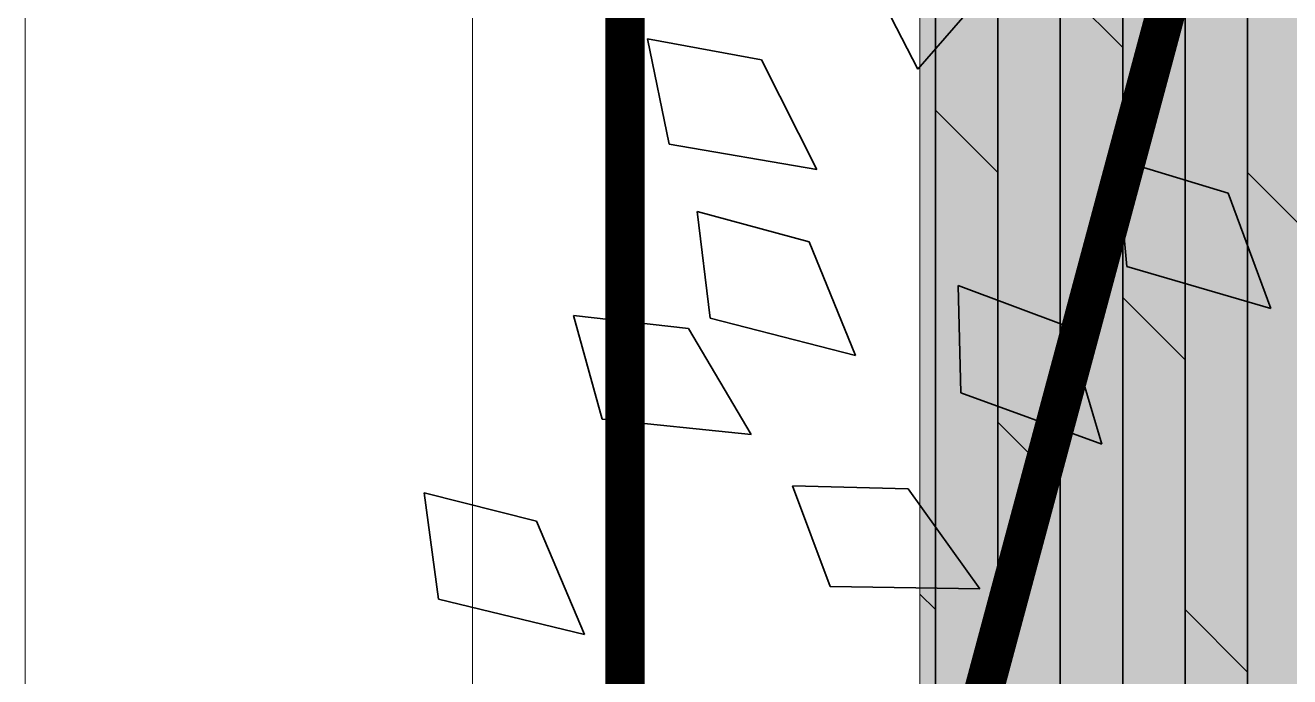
# Model space of a CAD drawing. Header units: millimetres. Extents: x -179928 to 528275, y -469666 to 511935.
# Drawn here: x 220312 to 221598, y 31467 to 32129 of the extents above; entities that cross this region are included whole.
import ezdxf

# ---------------------------------------------------------------- set-up
doc = ezdxf.new("R2010")
doc.units = ezdxf.units.MM
doc.linetypes.add('DASHED', pattern=[0.75, 0.5, -0.25])
doc.layers.add('ad-Landscape', color=94, linetype='Continuous', lineweight=35)
for name, color, linetype in [('ad-Plinth', 8, 'Continuous'), ('ad-Secondary Roof', 6, 'Continuous'), ('ad-Verandah', 33, 'Continuous')]:
    doc.layers.add(name, color=color, linetype=linetype)

# ---------------------------------------------------------------- blocks, each defined once
blk = doc.blocks.new('zw$6CCD')
at = {"transparency": 33554559}
h = blk.add_hatch(color=43, dxfattribs=at)
h.dxf.hatch_style = 1
h.paths.add_polyline_path([(0, 0), (-1520, 0), (-1520, -4975), (0, -4975)])
at = {"layer": 'ad-Landscape', "transparency": 33554687}
h = blk.add_hatch(dxfattribs=at)
h.set_pattern_fill('DOLMIT', color=44, scale=10, angle=90)
h.set_pattern_definition([(90, (-1520, -9105), (-63.5, 4e-15), []), (135, (-1520, -9105), (-127, -127), [89.8026, -179.605])])
h.paths.add_polyline_path([(0, 0), (-1520, 0), (-1520, -4975), (0, -4975)])
at = {"layer": 'ad-Verandah', "lineweight": 9}
for points in [[(0, 0), (-1520, 0), (-1520, -4975), (0, -4975)], [(-2430, -4975), (-1975, -4975), (-1975, -3375), (-2430, -3375)], [(-1975, -4975), (-1520, -4975), (-1520, -3375), (-1975, -3375)]]:
    blk.add_lwpolyline(points, close=True, dxfattribs=at)
blk = doc.blocks.new('A$Ca594aa6c')
at = {"layer": 'ad-Secondary Roof', "linetype": 'DASHED', "ltscale": 2, "const_width": 40}
for points in [[(-1820, 450), (-1031.4, -2487.5), (-1820, -5425)], [(-1820, 450), (2380, 450), (4485.4, -2487.5), (2380, -5425), (-1820, -5425)]]:
    blk.add_lwpolyline(points, close=True, dxfattribs=at)
blk = doc.blocks.new('1625W-Roof Plan')
blk.add_blockref('A$Ca594aa6c', (0, 13620))
blk = doc.blocks.new('1625_West Villa')
at = {"layer": 'ad-Verandah'}
blk.add_blockref('zw$6CCD', (0, 13620), dxfattribs=at)
blk.add_blockref('1625W-Roof Plan', (0, 0))
blk = doc.blocks.new("All Plot's Villa Plans")
at = {"ltscale": 5}
blk.add_blockref('1625_West Villa', (222742.3, 21898.3), dxfattribs=at)
blk = doc.blocks.new('zw$F00C')
at = {"layer": 'ad-Verandah', "lineweight": 9}
blk.add_lwpolyline([(0, 13620), (-1520, 13620), (-1520, 8645), (0, 8645)], close=True, dxfattribs=at)
blk = doc.blocks.new('zw$898C')
at = {"layer": 'ad-Plinth', "ltscale": 5}
blk.add_blockref('zw$F00C', (30903.5, -406860.5), dxfattribs=at)
blk = doc.blocks.new("Villa's Boundary")
at = {"ltscale": 5}
blk.add_blockref('zw$898C', (191838.8, 428758.8), dxfattribs=at)
blk = doc.blocks.new('qerfefr')
at = {"layer": 'ad-Landscape', "color": 70, "ltscale": 1.622888}
for p, q in [((260795.335, 1945721.3443, 129.9135), (260795.3106, 1945721.4596, 129.9135)), ((260795.0707, 1945721.3371, 129.9135), (260795.0775, 1945721.4463, 129.9135)), ((260795.0775, 1945721.4463, 129.9135), (260795.1839, 1945721.3954, 129.9135)), ((260795.4258, 1945721.4053, 129.9135), (260795.335, 1945721.3443, 129.9135)), ((260795.1839, 1945721.3954, 129.9135), (260795.2089, 1945721.2728, 129.9135)), ((260795.2089, 1945721.2728, 129.9135), (260795.0707, 1945721.3371, 129.9135)), ((260795.0648, 1945721.1553, 129.9135), (260795.0805, 1945721.2635, 129.9135)), ((260795.0805, 1945721.2635, 129.9135), (260795.1824, 1945721.2041, 129.9135)), ((260795.1824, 1945721.2041, 129.9135), (260795.1974, 1945721.0799, 129.9135)), ((260795.4876, 1945721.0949, 129.9135), (260795.5066, 1945721.2026, 129.9135)), ((260795.5066, 1945721.2026, 129.9135), (260795.6067, 1945721.1401, 129.9135)), ((260794.9312, 1945721.1946, 129.9135), (260795.0408, 1945721.1511, 129.9135)), ((260794.9318, 1945721.0853, 129.9135), (260794.9312, 1945721.1946, 129.9135)), ((260795.0408, 1945721.1511, 129.9135), (260795.074, 1945721.0304, 129.9135)), ((260795.1974, 1945721.0799, 129.9135), (260795.0648, 1945721.1553, 129.9135)), ((260795.6067, 1945721.1401, 129.9135), (260795.6178, 1945721.0155, 129.9135)), ((260795.2909, 1945721.0152, 129.9135), (260795.317, 1945721.1214, 129.9135)), ((260795.317, 1945721.1214, 129.9135), (260795.4127, 1945721.0524, 129.9135)), ((260795.074, 1945721.0304, 129.9135), (260794.9318, 1945721.0853, 129.9135)), ((260795.6178, 1945721.0155, 129.9135), (260795.4876, 1945721.0949, 129.9135)), ((260794.7232, 1945720.952, 129.9135), (260794.7374, 1945721.0604, 129.9135)), ((260794.7374, 1945721.0604, 129.9135), (260794.8401, 1945721.0025, 129.9135)), ((260795.4127, 1945721.0524, 129.9135), (260795.4155, 1945720.9273, 129.9135)), ((260795.4155, 1945720.9273, 129.9135), (260795.2909, 1945721.0152, 129.9135)), ((260794.8401, 1945721.0025, 129.9135), (260794.8568, 1945720.8785, 129.9135)), ((260795.1008, 1945720.9691, 129.9135), (260795.2137, 1945720.9352, 129.9135)), ((260795.1108, 1945720.8602, 129.9135), (260795.1008, 1945720.9691, 129.9135)), ((260794.8568, 1945720.8785, 129.9135), (260794.7232, 1945720.952, 129.9135)), ((260795.2137, 1945720.9352, 129.9135), (260795.2573, 1945720.8179, 129.9135)), ((260795.2573, 1945720.8179, 129.9135), (260795.1108, 1945720.8602, 129.9135))]:
    blk.add_line(p, q, dxfattribs=at)
blk = doc.blocks.new('zw$E387')
at = {"color": 6, "xscale": 999.9541051248865, "yscale": 999.9541051248865, "zscale": 999.9541051248865, "rotation": 15.20137085992778}
blk.add_blockref('qerfefr', (258731197.3, -1945903323.6, 863263.9), dxfattribs=at)

msp = doc.modelspace()

# ---------------------------------------------------------------- block references
at = {"ltscale": 5}
msp.add_blockref("Villa's Boundary", (0, 0), dxfattribs=at)

# ---------------------------------------------------------------- next in the draw order: block references
msp.add_blockref("All Plot's Villa Plans", (0, 0), dxfattribs=at)

# ---------------------------------------------------------------- next in the draw order: block references
msp.add_blockref('zw$E387', (0, 0), dxfattribs=at)

doc.saveas('drawing.dxf')
